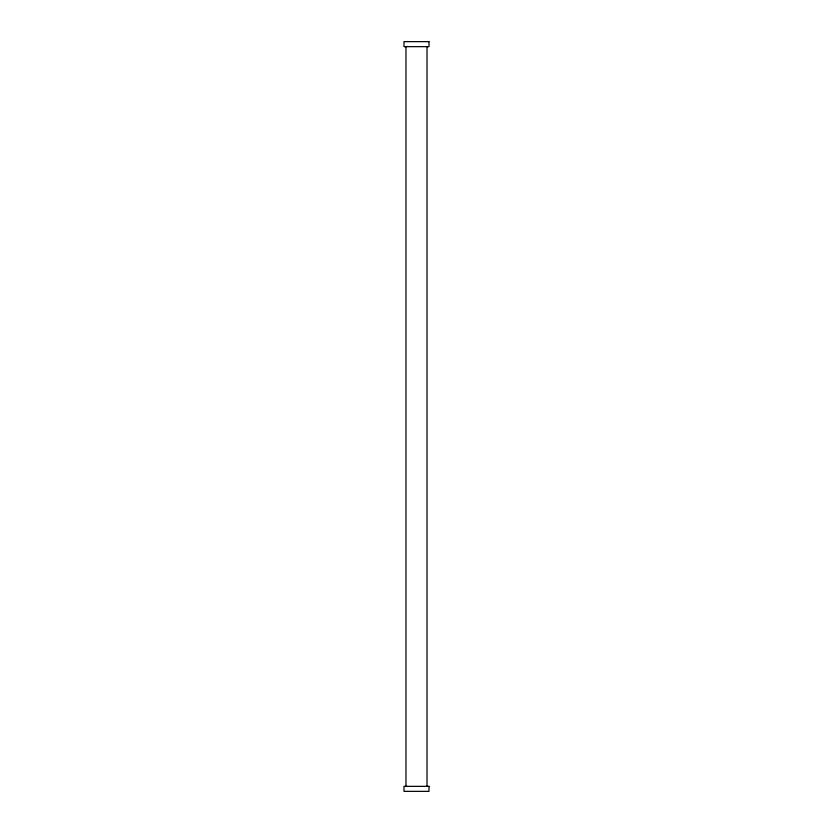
<?xml version="1.0" encoding="UTF-8"?>
<svg xmlns="http://www.w3.org/2000/svg" width="833" height="833" viewBox="0 0 833 833"><rect width="100%" height="100%" fill="white"/><g stroke="black" fill="none" stroke-linecap="round" stroke-linejoin="round"><path stroke-width="1.25" d="M427.027 46.648L427.027 786.352M405.973 46.648L405.973 786.352M428.995 41.65L404.005 41.65L404.005 46.648L428.995 46.648L428.995 41.65M428.995 786.352L404.005 786.352L404.005 791.35L428.995 791.35L428.995 786.352"/></g></svg>
